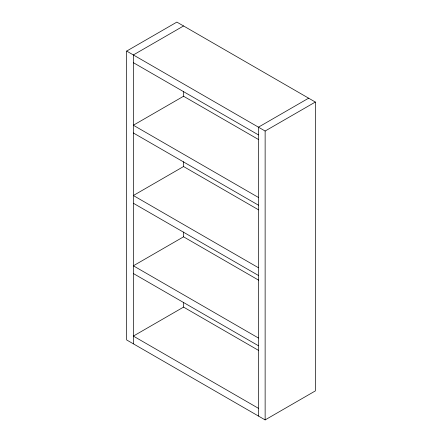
<?xml version="1.0" encoding="UTF-8"?>
<svg xmlns="http://www.w3.org/2000/svg" width="442" height="442" viewBox="0 0 442 442"><rect width="100%" height="100%" fill="white"/><g stroke="black" fill="none" stroke-linecap="round" stroke-linejoin="round"><path stroke-width="0.66" d="M126.666 51.084L176.866 22.1L315.334 102.047L315.334 390.916L265.134 419.9L126.666 339.953L126.666 51.084L265.134 131.031L315.334 102.047M183.557 25.962L133.357 54.946L133.357 343.821M258.609 139.578L183.557 96.251L133.357 125.235L258.443 197.452M258.609 209.867L183.557 166.535L133.357 195.519L258.443 267.736M308.643 98.179L258.443 127.163L258.443 416.038M258.609 280.151L183.557 236.824L133.357 265.802L258.443 338.019M258.609 350.434L183.557 307.107L133.357 336.091L258.443 408.309M133.357 62.676L258.443 134.893M133.357 132.965L258.443 205.176M133.357 203.248L258.443 275.465M133.357 273.532L258.443 345.749M265.134 131.031L265.134 419.9M183.557 91.439L183.557 96.251M183.557 161.722L183.557 166.535M183.557 232.011L183.557 236.824M183.557 302.295L183.557 307.107"/></g></svg>
